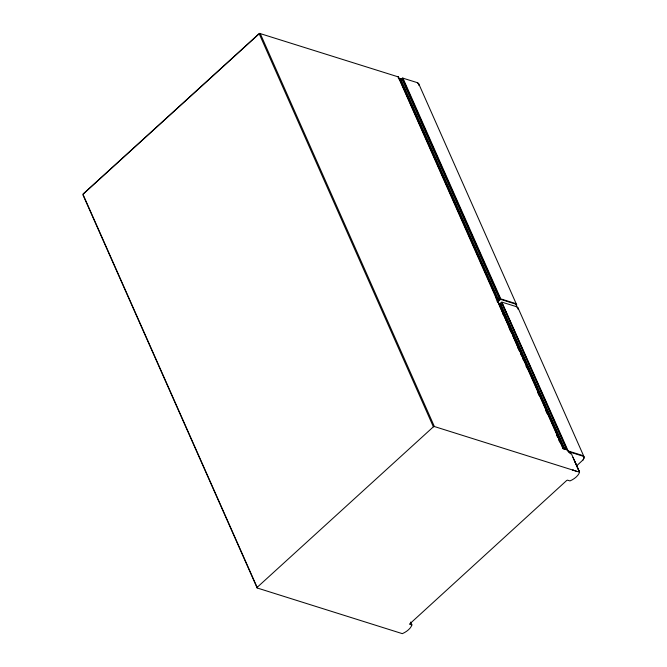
<?xml version="1.0" encoding="UTF-8"?>
<svg xmlns="http://www.w3.org/2000/svg" width="667" height="667" viewBox="0 0 667 667"><rect width="100%" height="100%" fill="white"/><g stroke="black" fill="none" stroke-linecap="round" stroke-linejoin="round"><path stroke-width="1" d="M518.109 309.363L518.109 308.046L517.125 306.878L501.851 302.134L499.541 304.235M583.817 458.479L583.817 457.254L582.883 456.145L568.026 451.476L568.034 450.634M518.109 308.046L584.042 456.82L584.042 458.137L582.883 460.138M418.793 85.301L418.809 83.975L417.825 82.8L402.551 78.056L400.9 79.656M516.391 306.395L516.408 305.161L515.474 304.044L500.625 299.375L497.557 302.159M516.617 306.045L516.633 304.727L418.809 83.975M565.174 449.366L501.342 305.319L502.301 304.227L566.775 449.725M499.967 305.586L500.483 305.052L501.342 305.319M83.208 193.897L259.446 33.35L398.524 76.972L563.482 448.908M496.265 299.892L497.799 298.491L499.366 298.983L497.057 301.084M497.19 301.801L500.258 299.008L402.434 78.256M499.074 304.761L501.384 302.66M500.759 305.628L502.301 304.227M257.145 587.969L257.137 587.369L433.383 426.822L434.375 426.53L579.556 472.203A13.24 7.17 -23.9 0 1 569.985 480.924L567.525 480.148L566.683 480.49L409.455 624.145L411.898 624.929A13.24 7.17 -23.9 0 1 402.326 633.65L257.145 587.969L82.966 194.914M576.722 465.758L583.05 459.888M562.64 448.366L566.767 449.391L571.561 454.102L579.556 472.203L572.97 457.337M397.774 76.847L398.524 76.972M501.851 302.134L568.151 450.967L583.05 455.653L584.042 456.82M398.324 78.181L399.858 78.664L497.19 298.299L495.656 297.815M398.783 78.806L401.976 79.782M563.29 448.407L566.792 449.841M576.405 471.219L572.703 470.027L573.678 470.36M562.781 447.649L564.032 448.532M568.609 452.059L570.627 453.818M516.7 306.803L517.634 307.912M417.4 82.725L418.326 83.842M516.633 304.727L515.649 303.552L500.75 298.858L402.926 78.114M501.909 302.743L567.058 449.758M499.366 298.983L402.034 79.348L400.475 78.856L497.799 298.491M500.483 305.052L564.315 449.099M398.774 78.139L511.664 333.15M499.816 306.228L563.115 448.791M502.393 312.773L503.66 315.624M509.138 327.981L510.822 331.782M517.984 347.941L518.826 349.85M525.988 366.008L526.83 367.909M537.785 392.63L539.044 395.481M545.789 410.689L547.048 413.54M556.737 435.409L557.579 437.31M558.429 439.211L559.688 442.063M260.197 33.467L434.375 426.53M433.383 426.822L259.205 33.767L82.958 194.305L257.137 587.369M574.362 460.422L579.556 472.203M410.639 622.069L411.898 624.929M512.489 335.051L519.56 351.234M520.393 353.135L521.636 355.986M522.469 357.887L523.712 360.747"/></g></svg>
